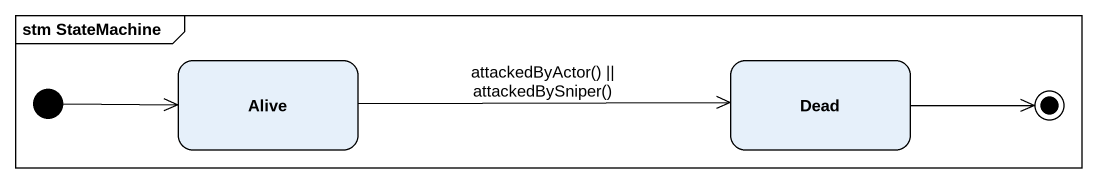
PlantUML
@startuml
mainframe stm StateMachine
hide empty description
state Alive
state Dead
[*] -right-> Alive
Alive -right-> Dead : attackedByActor() || attackedBySniper()
Dead -right-> [*]
@enduml
